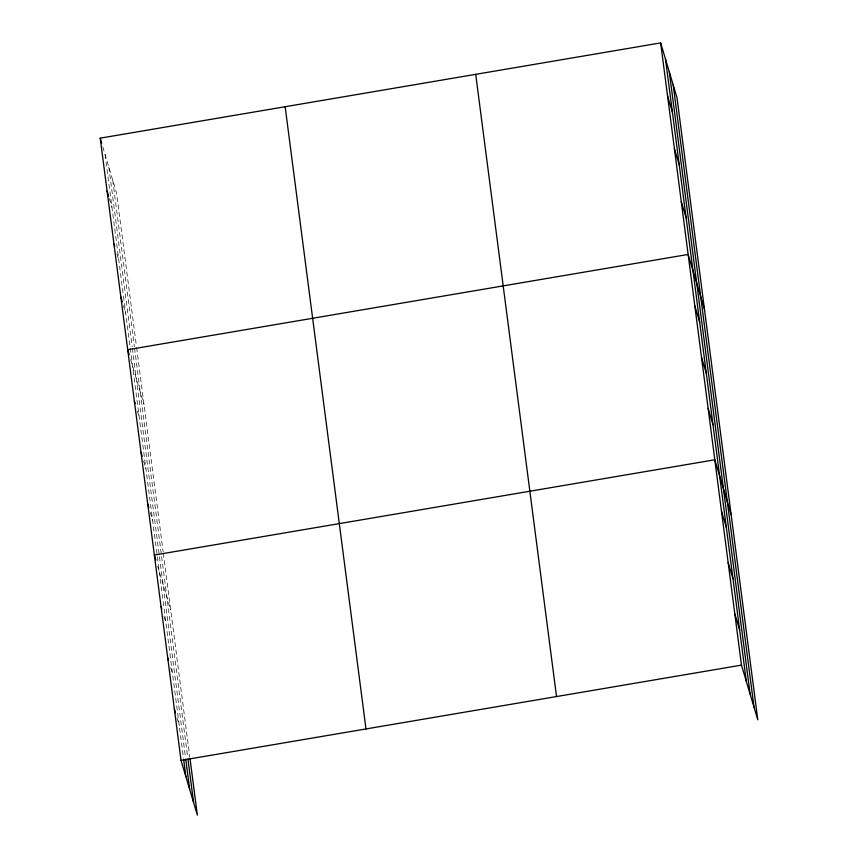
<?xml version="1.0" encoding="UTF-8"?>
<svg xmlns="http://www.w3.org/2000/svg" width="858" height="858" viewBox="0 0 858 858"><rect width="100%" height="100%" fill="white"/><g stroke="black" fill="none" stroke-linecap="round" stroke-linejoin="round"><path stroke-width="0.64" stroke-dasharray="4.29 3.22" d="M102.831 146.943L116.527 192.878L136.443 346.257M109.331 198.573L111.948 207.357M116.945 253.979L118.812 260.242M123.445 305.609L125.686 313.138M130.684 359.749L144.005 404.429M137.355 411.089L139.221 417.363M143.64 461.164L145.892 468.693M150.311 512.494L152.552 520.023M157.722 566.344L170.678 609.77M164.017 616.419L165.894 622.694M170.688 667.749L172.555 674.023M176.984 717.835L179.225 725.364M136.615 347.576L163.149 551.855M163.32 553.163L189.822 757.185M112.741 180.201L134.384 346.804M134.556 348.123L187.752 757.678M108.859 167.138L132.207 346.964M132.379 348.284L185.564 757.775M105.073 154.472L157.175 555.566M157.346 556.885L183.494 758.268"/><path stroke-width="1.29" d="M189.993 758.504L197.34 815.1L181.027 760.381L100.214 138.159L660.66 42.9L676.973 97.619L757.786 719.841L741.473 665.122L660.66 42.9M181.027 760.381L741.473 665.122M667.524 95.785L672.393 112.098M674.399 148.681L679.257 164.983M681.263 201.566L686.132 217.878M704.45 309.17L688.137 254.451L127.692 349.721L129.183 354.74M694.808 305.791L699.667 322.093M701.469 357.121L706.327 373.434M708.14 408.451L712.998 424.764M731.113 514.5L714.811 459.791L154.365 555.051L155.856 560.07M721.471 511.121L726.329 527.434M728.142 562.451L733 578.764M734.813 613.792L739.671 630.094M100.214 138.159L101.705 143.179M107.078 191.055L108.58 196.064M113.953 243.94L114.704 246.45M120.817 296.825L122.319 301.844M134.363 401.051L135.103 403.56M141.023 452.381L142.149 456.145M147.694 503.721L148.82 507.486M161.025 606.381L161.776 608.89M167.696 657.721L168.447 660.231M174.367 709.051L175.482 712.816M673.187 84.942L754.01 707.164M669.294 71.879L750.117 694.101M665.518 59.202L746.331 681.434M475.707 74.335L556.531 696.557M285.156 106.724L365.98 728.946M187.923 758.987L193.565 802.423M185.736 759.094L189.672 789.371M183.666 759.577L185.896 776.694"/></g></svg>
